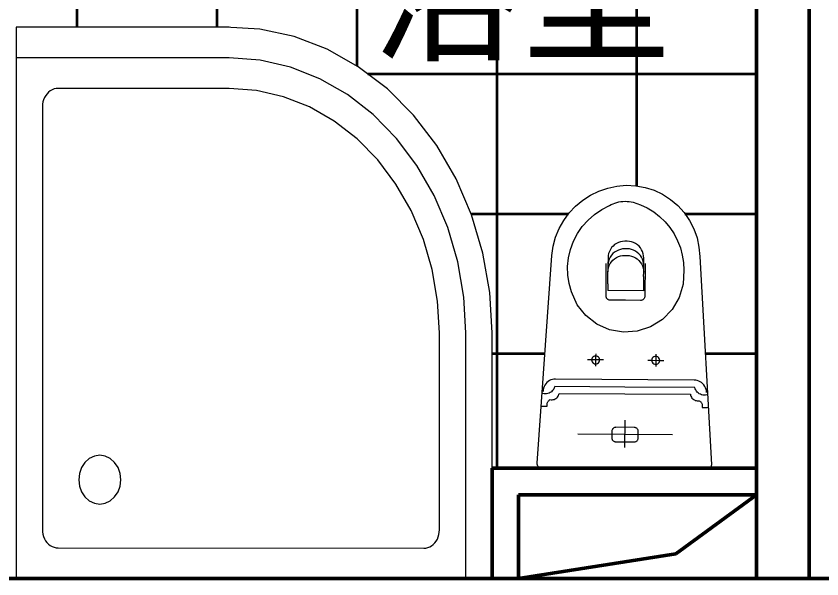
# Model space of a CAD drawing. Header units: centimetres. Extents: x 3695 to 5327, y 1631 to 2449.
# Drawn here: x 4207.7 to 4390.6, y 1789.3 to 1917 of the extents above; entities that cross this region are included whole.
import ezdxf

# ---------------------------------------------------------------- set-up
doc = ezdxf.new("R2010")
doc.units = ezdxf.units.CM
for name, color, linetype, lineweight in [('傢俱', 7, 'Continuous', 15), ('填充線', 7, 'Continuous', 35), ('文字', 7, 'Continuous', 15), ('牆', 7, 'Continuous', 50)]:
    doc.layers.add(name, color=color, linetype=linetype, lineweight=lineweight)
doc.styles.add('文5', font='', dxfattribs={"height": 5})
doc.styles.get('文5').set_extended_font_data('PMingLiU')

# ---------------------------------------------------------------- blocks, each defined once
blk = doc.blocks.new('浴缸')
for p, q in [((-69.13, 59.72), (-69.23, -59.72)), ((69.21, 59.7), (-69.13, 59.72)), ((61.54, 6.25), (61.54, 59.72)), ((69.21, 6.25), (69.21, 59.7)), ((-59.16, 52.59), (-59.66, 52.3)), ((-58.62, 52.82), (-59.16, 52.59)), ((-58.05, 52.99), (-58.62, 52.82)), ((-57.46, 53.09), (-58.05, 52.99)), ((-56.86, 53.12), (-57.46, 53.09)), ((49.26, 53.11), (-56.86, 53.12)), ((49.86, 53.07), (49.26, 53.11)), ((50.45, 52.97), (49.86, 53.07)), ((51.02, 52.81), (50.45, 52.97)), ((51.56, 52.58), (51.02, 52.81)), ((52.06, 52.29), (51.56, 52.58)), ((-61.12, 50.68), (-61.31, 50.19)), ((-60.85, 51.14), (-61.12, 50.68)), ((-60.51, 51.57), (-60.85, 51.14)), ((-60.12, 51.96), (-60.51, 51.57)), ((-59.66, 52.3), (-60.12, 51.96)), ((52.52, 51.95), (52.06, 52.29)), ((52.91, 51.56), (52.52, 51.95)), ((53.25, 51.13), (52.91, 51.56)), ((53.51, 50.66), (53.25, 51.13)), ((53.71, 50.17), (53.51, 50.66)), ((-61.47, 49.17), (-61.54, -42.57)), ((-61.43, 49.68), (-61.47, 49.17)), ((-61.31, 50.19), (-61.43, 49.68)), ((53.83, 49.67), (53.71, 50.17)), ((53.86, 49.15), (53.83, 49.67)), ((53.86, 6.25), (53.86, 49.15)), ((-47.41, 43.29), (-48.68, 42.45)), ((-45.93, 43.81), (-47.41, 43.29)), ((-44.34, 43.99), (-45.93, 43.81)), ((-42.75, 43.81), (-44.34, 43.99)), ((-41.27, 43.29), (-42.75, 43.81)), ((-40, 42.45), (-41.27, 43.29)), ((-49.66, 41.35), (-50.27, 40.08)), ((-48.68, 42.45), (-49.66, 41.35)), ((-39.03, 41.35), (-40, 42.45)), ((-38.41, 40.08), (-39.03, 41.35)), ((-50.27, 40.08), (-50.48, 38.71)), ((-50.48, 38.71), (-50.27, 37.35)), ((-38.21, 38.71), (-38.41, 40.08)), ((-38.41, 37.35), (-38.21, 38.71)), ((-50.27, 37.35), (-49.66, 36.08)), ((-39.03, 36.08), (-38.41, 37.35)), ((-49.66, 36.08), (-48.68, 34.98)), ((-48.68, 34.98), (-47.41, 34.14)), ((-41.27, 34.14), (-40, 34.98)), ((-40, 34.98), (-39.03, 36.08)), ((-47.41, 34.14), (-45.93, 33.62)), ((-45.93, 33.62), (-44.34, 33.44)), ((-44.34, 33.44), (-42.75, 33.62)), ((-42.75, 33.62), (-41.27, 34.14)), ((53.34, -0.64), (53.86, 6.25)), ((60.95, -1.5), (61.54, 6.25)), ((68.7, -1.48), (69.23, 7.22)), ((51.77, -7.41), (53.34, -0.64)), ((59.18, -9.12), (60.95, -1.5)), ((66.85, -10.04), (68.7, -1.48)), ((49.19, -13.95), (51.77, -7.41)), ((56.28, -16.47), (59.18, -9.12)), ((63.7, -18.32), (66.85, -10.04)), ((45.64, -20.14), (49.19, -13.95)), ((52.29, -23.44), (56.28, -16.47)), ((41.18, -25.88), (45.64, -20.14)), ((59.31, -26.17), (63.7, -18.32)), ((47.27, -29.89), (52.29, -23.44)), ((35.89, -31.07), (41.18, -25.88)), ((53.76, -33.46), (59.31, -26.17)), ((41.31, -35.73), (47.27, -29.89)), ((29.85, -35.62), (35.89, -31.07)), ((47.14, -40.05), (53.76, -33.46)), ((23.18, -39.46), (29.85, -35.62)), ((34.52, -40.85), (41.31, -35.73)), ((15.98, -42.51), (23.18, -39.46)), ((39.57, -45.84), (47.14, -40.05)), ((27.01, -45.17), (34.52, -40.85)), ((-61.54, -42.57), (-61.5, -43.08)), ((-61.5, -43.08), (-61.39, -43.59)), ((-61.39, -43.59), (-61.19, -44.08)), ((-61.19, -44.08), (-60.93, -44.55)), ((8.38, -44.73), (15.98, -42.51)), ((-60.93, -44.55), (-60.59, -44.98)), ((-60.59, -44.98), (-60.19, -45.37)), ((-60.19, -45.37), (-59.74, -45.71)), ((-59.74, -45.71), (-59.24, -46)), ((-59.24, -46), (-58.7, -46.22)), ((-58.7, -46.22), (-58.13, -46.39)), ((-58.13, -46.39), (-57.54, -46.49)), ((-57.54, -46.49), (-56.94, -46.53)), ((-7.51, -46.53), (0.5, -46.07)), ((0.5, -46.07), (8.38, -44.73)), ((18.91, -48.6), (27.01, -45.17)), ((31.18, -50.72), (39.57, -45.84)), ((-56.94, -46.53), (-7.51, -46.53)), ((10.36, -51.1), (18.91, -48.6)), ((1.5, -52.61), (10.36, -51.1)), ((22.11, -54.6), (31.18, -50.72)), ((-69.13, -53.12), (-7.51, -53.12)), ((-7.51, -53.12), (1.5, -52.61)), ((12.53, -57.43), (22.11, -54.6)), ((2.6, -59.14), (12.53, -57.43)), ((-69.23, -59.72), (-7.51, -59.72)), ((-7.51, -59.72), (2.6, -59.14))]:
    blk.add_line(p, q)
blk = doc.blocks.new('馬桶')
for p, q in [((-37.78, 22.15), (-37.77, 22.3)), ((-37.78, 0), (-37.78, 22.15)), ((-37.77, 22.3), (-37.74, 22.45)), ((-37.74, 22.45), (-37.69, 22.59)), ((-37.69, 22.59), (-37.62, 22.73)), ((-37.62, 22.73), (-37.53, 22.85)), ((-37.53, 22.85), (-37.43, 22.96)), ((-37.43, 22.96), (-37.31, 23.06)), ((-37.31, 23.06), (-37.18, 23.14)), ((-37.18, 23.14), (-37.04, 23.2)), ((-37.04, 23.2), (-36.9, 23.24)), ((-36.9, 23.24), (-36.75, 23.26)), ((-36.75, 23.26), (-36.6, 23.26)), ((-36.6, 23.26), (18.91, 19.74)), ((-21.37, 22.15), (-21.37, 20.67)), ((-18.09, 21.19), (-18.07, 21.54)), ((-18.07, 21.54), (-18, 21.88)), ((-16.97, 21.79), (-17.41, 21.82)), ((-16.55, 21.7), (-16.97, 21.79)), ((-16.13, 21.56), (-16.55, 21.7)), ((-15.74, 21.37), (-16.13, 21.56)), ((-21.37, 20.67), (-21.2, 20.7)), ((-21.2, 20.7), (-21.02, 20.72)), ((-21.02, 20.72), (-20.85, 20.71)), ((-20.85, 20.71), (-20.68, 20.69)), ((-20.68, 20.69), (-20.51, 20.65)), ((-20.51, 20.65), (-20.35, 20.59)), ((-20.35, 20.59), (-20.19, 20.52)), ((-20.19, 20.52), (-20.05, 20.42)), ((-20.05, 20.42), (-19.91, 20.32)), ((-19.91, 20.32), (-19.79, 20.19)), ((-19.79, 20.19), (-19.68, 20.06)), ((-19.68, 20.06), (-19.58, 19.91)), ((-19.58, 19.91), (-19.62, 19.64)), ((-19.62, 19.64), (-19.62, 19.37)), ((-19.62, 19.37), (-19.58, 19.1)), ((-18.06, 20.85), (-18.09, 21.19)), ((-17.99, 20.51), (-18.06, 20.85)), ((-17.87, 20.19), (-17.99, 20.51)), ((-17.71, 19.89), (-17.87, 20.19)), ((-17.51, 19.6), (-17.71, 19.89)), ((-17.27, 19.35), (-17.51, 19.6)), ((-15.38, 21.13), (-15.74, 21.37)), ((-15.05, 20.84), (-15.38, 21.13)), ((-14.76, 20.51), (-15.05, 20.84)), ((-14.52, 20.15), (-14.76, 20.51)), ((-14.33, 19.76), (-14.52, 20.15)), ((-14.19, 19.35), (-14.33, 19.76)), ((18.91, 19.74), (21.38, 19.4)), ((21.38, 19.4), (23.79, 18.76)), ((-19.58, 19.1), (-19.5, 18.84)), ((-19.5, 18.84), (-19.39, 18.59)), ((-19.39, 18.59), (-19.25, 18.35)), ((-19.25, 18.35), (-19.08, 18.14)), ((-19.08, 18.14), (-18.88, 17.96)), ((-18.88, 17.96), (-18.66, 17.8)), ((-18.66, 17.8), (-18.41, 17.67)), ((-18.41, 17.67), (-18.16, 17.58)), ((-18.16, 17.58), (-17.89, 17.53)), ((-17.89, 17.53), (-17.89, 0)), ((-17.01, 19.14), (-17.27, 19.35)), ((-16.71, 18.95), (-17.01, 19.14)), ((-16.4, 18.82), (-16.71, 18.95)), ((-16.07, 18.72), (-16.4, 18.82)), ((-16.07, 0), (-16.07, 18.72)), ((-14.1, 18.92), (-14.19, 19.35)), ((-14.07, 18.48), (-14.1, 18.92)), ((-14.07, -18.48), (-14.07, 18.48)), ((23.79, 18.76), (26.1, 17.84)), ((26.1, 17.84), (28.28, 16.64)), ((9.19, 14.44), (11.41, 15.08)), ((11.41, 15.08), (13.69, 15.43)), ((13.69, 15.43), (16, 15.5)), ((16, 15.5), (18.29, 15.28)), ((18.29, 15.28), (20.55, 14.77)), ((28.28, 16.64), (30.3, 15.18)), ((30.3, 15.18), (32.13, 13.49)), ((5.81, 12.88), (9.19, 14.44)), ((20.55, 14.77), (22.72, 13.99)), ((22.72, 13.99), (24.78, 12.95)), ((24.78, 12.95), (26.69, 11.66)), ((32.13, 13.49), (33.73, 11.58)), ((-28.65, 12.45), (-28.65, -12.84)), ((2.91, 10.54), (5.81, 12.88)), ((26.69, 11.66), (28.43, 10.14)), ((33.73, 11.58), (35.1, 9.5)), ((-9.42, 8.76), (-9.64, 8.59)), ((-9.16, 8.86), (-9.42, 8.76)), ((-8.89, 8.9), (-9.16, 8.86)), ((-8.89, 8.9), (-8.89, 9.98)), ((-8.62, 8.86), (-8.89, 8.9)), ((-8.89, 6.78), (-8.89, 8.9)), ((-8.36, 8.76), (-8.62, 8.86)), ((-8.14, 8.59), (-8.36, 8.76)), ((0.65, 7.58), (2.91, 10.54)), ((28.43, 10.14), (29.96, 8.41)), ((35.1, 9.5), (36.2, 7.27)), ((-9.95, 7.84), (-10.52, 7.84)), ((-9.91, 8.11), (-9.95, 7.84)), ((-9.95, 7.84), (-9.91, 7.56)), ((-7.83, 7.84), (-9.95, 7.84)), ((-9.81, 8.37), (-9.91, 8.11)), ((-9.91, 7.56), (-9.81, 7.31)), ((-9.64, 8.59), (-9.81, 8.37)), ((-9.81, 7.31), (-9.64, 7.09)), ((-9.64, 7.09), (-9.42, 6.92)), ((-9.42, 6.92), (-9.16, 6.82)), ((-9.16, 6.82), (-8.89, 6.78)), ((-8.89, 6.78), (-8.62, 6.82)), ((-8.89, 5.77), (-8.89, 6.78)), ((-8.62, 6.82), (-8.36, 6.92)), ((-8.36, 6.92), (-8.14, 7.09)), ((-7.97, 8.37), (-8.14, 8.59)), ((-8.14, 7.09), (-7.97, 7.31)), ((-7.87, 8.11), (-7.97, 8.37)), ((-7.97, 7.31), (-7.87, 7.56)), ((-7.83, 7.84), (-7.87, 8.11)), ((-7.87, 7.56), (-7.83, 7.84)), ((-7.24, 7.84), (-7.83, 7.84)), ((-0.82, 4.16), (0.65, 7.58)), ((29.96, 8.41), (31.27, 6.51)), ((31.27, 6.51), (32.33, 4.46)), ((36.2, 7.27), (37.02, 4.91)), ((7.08, 4.2), (7.11, 4.34)), ((7.11, 4.34), (7.16, 4.48)), ((7.16, 4.48), (7.22, 4.61)), ((7.22, 4.61), (7.3, 4.73)), ((7.3, 4.73), (7.4, 4.84)), ((7.4, 4.84), (7.51, 4.94)), ((7.51, 4.94), (7.63, 5.02)), ((7.63, 5.02), (7.76, 5.08)), ((7.76, 5.08), (7.89, 5.13)), ((7.89, 5.13), (8.04, 5.16)), ((8.04, 5.16), (8.18, 5.17)), ((8.18, 5.17), (16.9, 5.17)), ((9.65, -4.82), (9.65, 4.72)), ((11.4, 4.72), (9.65, 4.72)), ((11.4, 4.72), (13.43, 4.72)), ((13.43, 4.72), (13.51, 4.72)), ((13.51, 4.72), (14.62, 4.72)), ((14.62, 4.72), (15.2, 4.68)), ((16.37, 4.72), (14.62, 4.72)), ((15.2, 4.68), (15.77, 4.57)), ((15.77, 4.57), (16.32, 4.38)), ((16.32, 4.38), (16.84, 4.12)), ((18.4, 4.72), (16.37, 4.72)), ((16.95, 4.68), (16.37, 4.72)), ((17.52, 4.57), (16.95, 4.68)), ((18.07, 4.38), (17.52, 4.57)), ((18.59, 4.12), (18.07, 4.38)), ((18.98, 4.68), (18.4, 4.72)), ((19.55, 4.57), (18.98, 4.68)), ((20.1, 4.38), (19.55, 4.57)), ((20.62, 4.12), (20.1, 4.38)), ((32.33, 4.46), (32.6, 3.98)), ((37.02, 4.91), (37.55, 2.48)), ((-30.7, 2.43), (-30.71, 2.28)), ((-30.71, 2.28), (-30.71, -2.58)), ((-30.67, 2.57), (-30.7, 2.43)), ((-30.63, 2.71), (-30.67, 2.57)), ((-30.56, 2.84), (-30.63, 2.71)), ((-30.48, 2.96), (-30.56, 2.84)), ((-30.39, 3.07), (-30.48, 2.96)), ((-30.28, 3.16), (-30.39, 3.07)), ((-30.16, 3.24), (-30.28, 3.16)), ((-30.03, 3.31), (-30.16, 3.24)), ((-29.89, 3.35), (-30.03, 3.31)), ((-29.75, 3.38), (-29.89, 3.35)), ((-29.6, 3.39), (-29.75, 3.38)), ((-27.96, 3.39), (-29.6, 3.39)), ((-27.82, 3.38), (-27.96, 3.39)), ((-27.68, 3.35), (-27.82, 3.38)), ((-27.54, 3.31), (-27.68, 3.35)), ((-27.41, 3.24), (-27.54, 3.31)), ((-27.29, 3.16), (-27.41, 3.24)), ((-27.18, 3.07), (-27.29, 3.16)), ((-27.08, 2.96), (-27.18, 3.07)), ((-27, 2.84), (-27.08, 2.96)), ((-26.94, 2.71), (-27, 2.84)), ((-26.89, 2.57), (-26.94, 2.71)), ((-26.86, 2.43), (-26.89, 2.57)), ((-26.85, 2.28), (-26.86, 2.43)), ((-26.85, -2.58), (-26.85, 2.28)), ((-1.43, 0.48), (-0.82, 4.16)), ((7.07, 4.06), (7.08, 4.2)), ((7.07, 0), (7.07, 4.06)), ((16.84, 4.12), (17.32, 3.8)), ((17.32, 3.8), (17.76, 3.42)), ((17.76, 3.42), (18.14, 2.98)), ((18.14, 2.98), (18.47, 2.5)), ((18.47, 2.5), (18.72, 1.97)), ((19.08, 3.8), (18.59, 4.12)), ((19.51, 3.42), (19.08, 3.8)), ((19.9, 2.98), (19.51, 3.42)), ((20.22, 2.5), (19.9, 2.98)), ((20.48, 1.97), (20.22, 2.5)), ((21.11, 3.8), (20.62, 4.12)), ((21.54, 3.42), (21.11, 3.8)), ((21.93, 2.98), (21.54, 3.42)), ((22.25, 2.5), (21.93, 2.98)), ((22.51, 1.97), (22.25, 2.5)), ((32.6, 3.98), (32.83, 3.49)), ((32.83, 3.49), (33.03, 2.98)), ((33.03, 2.98), (33.2, 2.46)), ((33.2, 2.46), (33.33, 1.92)), ((37.55, 2.48), (37.78, 0)), ((-1.14, -3.23), (-1.43, 0.48)), ((18.72, 1.97), (18.91, 1.42)), ((18.91, 1.42), (19.02, 0.85)), ((19.02, 0.85), (19.06, 0.27)), ((19.06, 0.27), (19.06, -0.37)), ((20.66, 1.42), (20.48, 1.97)), ((20.78, 0.85), (20.66, 1.42)), ((20.81, 0.27), (20.78, 0.85)), ((20.81, -0.37), (20.81, 0.27)), ((22.69, 1.42), (22.51, 1.97)), ((22.81, 0.85), (22.69, 1.42)), ((22.84, 0.27), (22.81, 0.85)), ((22.84, -0.37), (22.84, 0.27)), ((33.33, 1.92), (33.43, 1.38)), ((33.43, 1.38), (33.49, 0.84)), ((33.49, 0.84), (33.51, 0.29)), ((33.51, 0.29), (33.5, -0.26)), ((-37.78, -22.15), (-37.78, 0)), ((-32.26, -0.15), (-24.94, -0.15)), ((-17.89, 0), (-17.89, -17.53)), ((-16.07, -18.72), (-16.07, 0)), ((7.07, -4.06), (7.07, 0)), ((18.72, -2.07), (18.47, -2.6)), ((18.91, -1.52), (18.72, -2.07)), ((19.02, -0.95), (18.91, -1.52)), ((19.06, -0.37), (19.02, -0.95)), ((20.22, -2.6), (20.48, -2.07)), ((20.48, -2.07), (20.66, -1.52)), ((20.66, -1.52), (20.78, -0.95)), ((20.78, -0.95), (20.81, -0.37)), ((22.25, -2.6), (22.51, -2.07)), ((22.51, -2.07), (22.69, -1.52)), ((22.69, -1.52), (22.81, -0.95)), ((22.81, -0.95), (22.84, -0.37)), ((33.25, -1.88), (32.61, -3.8)), ((33.37, -1.35), (33.25, -1.88)), ((33.45, -0.81), (33.37, -1.35)), ((33.5, -0.26), (33.45, -0.81)), ((37.78, 0), (37.68, -2.53)), ((-30.71, -2.58), (-30.7, -2.73)), ((-30.7, -2.73), (-30.67, -2.87)), ((-30.67, -2.87), (-30.63, -3.01)), ((-30.63, -3.01), (-30.56, -3.14)), ((-30.56, -3.14), (-30.48, -3.26)), ((-30.48, -3.26), (-30.39, -3.37)), ((-30.39, -3.37), (-30.28, -3.46)), ((-30.28, -3.46), (-30.16, -3.54)), ((-30.16, -3.54), (-30.03, -3.61)), ((-30.03, -3.61), (-29.89, -3.66)), ((-29.89, -3.66), (-29.75, -3.68)), ((-29.75, -3.68), (-29.6, -3.69)), ((-29.6, -3.69), (-27.96, -3.69)), ((-27.96, -3.69), (-27.82, -3.68)), ((-27.82, -3.68), (-27.68, -3.66)), ((-27.68, -3.66), (-27.54, -3.61)), ((-27.54, -3.61), (-27.41, -3.54)), ((-27.41, -3.54), (-27.29, -3.46)), ((-27.29, -3.46), (-27.18, -3.37)), ((-27.18, -3.37), (-27.08, -3.26)), ((-27.08, -3.26), (-27, -3.14)), ((-27, -3.14), (-26.94, -3.01)), ((-26.94, -3.01), (-26.89, -2.87)), ((-26.89, -2.87), (-26.86, -2.73)), ((-26.86, -2.73), (-26.85, -2.58)), ((0.03, -6.76), (-1.14, -3.23)), ((7.08, -4.2), (7.07, -4.06)), ((7.11, -4.34), (7.08, -4.2)), ((16.84, -4.22), (16.32, -4.48)), ((17.32, -3.9), (16.84, -4.22)), ((17.76, -3.52), (17.32, -3.9)), ((18.14, -3.08), (17.76, -3.52)), ((18.07, -4.48), (18.59, -4.22)), ((18.47, -2.6), (18.14, -3.08)), ((18.59, -4.22), (19.08, -3.9)), ((19.08, -3.9), (19.51, -3.52)), ((19.51, -3.52), (19.9, -3.08)), ((19.9, -3.08), (20.22, -2.6)), ((20.1, -4.48), (20.62, -4.22)), ((20.62, -4.22), (21.11, -3.9)), ((21.11, -3.9), (21.54, -3.52)), ((21.54, -3.52), (21.93, -3.08)), ((21.93, -3.08), (22.25, -2.6)), ((32.61, -3.8), (31.76, -5.64)), ((37.68, -2.53), (37.25, -5.02)), ((-8.89, -6.14), (-8.89, -7.15)), ((7.16, -4.48), (7.11, -4.34)), ((7.22, -4.61), (7.16, -4.48)), ((7.3, -4.73), (7.22, -4.61)), ((7.4, -4.84), (7.3, -4.73)), ((7.51, -4.94), (7.4, -4.84)), ((7.63, -5.02), (7.51, -4.94)), ((7.76, -5.08), (7.63, -5.02)), ((7.89, -5.13), (7.76, -5.08)), ((8.04, -5.16), (7.89, -5.13)), ((8.18, -5.17), (8.04, -5.16)), ((16.9, -5.17), (8.18, -5.17)), ((11.4, -4.82), (9.65, -4.82)), ((13.43, -4.82), (11.4, -4.82)), ((13.43, -4.82), (14.62, -4.82)), ((15.2, -4.78), (14.62, -4.82)), ((14.62, -4.82), (16.37, -4.82)), ((15.77, -4.67), (15.2, -4.78)), ((16.32, -4.48), (15.77, -4.67)), ((16.37, -4.82), (16.95, -4.78)), ((16.37, -4.82), (18.4, -4.82)), ((16.95, -4.78), (17.52, -4.67)), ((17.52, -4.67), (18.07, -4.48)), ((18.4, -4.82), (18.98, -4.78)), ((18.98, -4.78), (19.55, -4.67)), ((19.55, -4.67), (20.1, -4.48)), ((31.76, -5.64), (30.72, -7.37)), ((37.25, -5.02), (36.5, -7.43)), ((-9.95, -8.21), (-10.52, -8.21)), ((-9.91, -7.93), (-9.95, -8.21)), ((-9.95, -8.21), (-9.91, -8.48)), ((-7.83, -8.21), (-9.95, -8.21)), ((-9.81, -7.68), (-9.91, -7.93)), ((-9.91, -8.48), (-9.81, -8.74)), ((-9.64, -7.46), (-9.81, -7.68)), ((-9.42, -7.29), (-9.64, -7.46)), ((-9.16, -7.19), (-9.42, -7.29)), ((-8.89, -7.15), (-9.16, -7.19)), ((-8.89, -7.15), (-8.89, -9.27)), ((-8.62, -7.19), (-8.89, -7.15)), ((-8.36, -7.29), (-8.62, -7.19)), ((-8.14, -7.46), (-8.36, -7.29)), ((-7.97, -7.68), (-8.14, -7.46)), ((-7.87, -7.93), (-7.97, -7.68)), ((-7.97, -8.74), (-7.87, -8.48)), ((-7.83, -8.21), (-7.87, -7.93)), ((-7.87, -8.48), (-7.83, -8.21)), ((-7.24, -8.21), (-7.83, -8.21)), ((2.02, -9.91), (0.03, -6.76)), ((30.72, -7.37), (29.5, -8.98)), ((36.5, -7.43), (35.44, -9.73)), ((-9.81, -8.74), (-9.64, -8.96)), ((-9.64, -8.96), (-9.42, -9.13)), ((-9.42, -9.13), (-9.16, -9.23)), ((-9.16, -9.23), (-8.89, -9.27)), ((-8.89, -9.27), (-8.62, -9.23)), ((-8.89, -9.27), (-8.89, -10.35)), ((-8.62, -9.23), (-8.36, -9.13)), ((-8.36, -9.13), (-8.14, -8.96)), ((-8.14, -8.96), (-7.97, -8.74)), ((4.71, -12.49), (2.02, -9.91)), ((28.1, -10.45), (26.56, -11.75)), ((29.5, -8.98), (28.1, -10.45)), ((35.44, -9.73), (34.08, -11.87)), ((7.94, -14.35), (4.71, -12.49)), ((24.88, -12.88), (23.09, -13.83)), ((26.56, -11.75), (24.88, -12.88)), ((34.08, -11.87), (32.46, -13.8)), ((11.52, -15.37), (7.94, -14.35)), ((21.21, -14.57), (19.26, -15.1)), ((23.09, -13.83), (21.21, -14.57)), ((32.46, -13.8), (30.6, -15.51)), ((15.24, -15.51), (11.52, -15.37)), ((17.26, -15.41), (15.24, -15.51)), ((19.26, -15.1), (17.26, -15.41)), ((28.52, -16.96), (26.28, -18.13)), ((30.6, -15.51), (28.52, -16.96)), ((-19.58, -19.1), (-19.62, -19.37)), ((-19.5, -18.84), (-19.58, -19.1)), ((-19.39, -18.59), (-19.5, -18.84)), ((-19.25, -18.35), (-19.39, -18.59)), ((-19.08, -18.14), (-19.25, -18.35)), ((-18.88, -17.96), (-19.08, -18.14)), ((-18.66, -17.8), (-18.88, -17.96)), ((-18.41, -17.67), (-18.66, -17.8)), ((-18.16, -17.58), (-18.41, -17.67)), ((-17.89, -17.53), (-18.16, -17.58)), ((-17.51, -19.6), (-17.27, -19.35)), ((-17.27, -19.35), (-17.01, -19.14)), ((-17.01, -19.14), (-16.71, -18.95)), ((-16.71, -18.95), (-16.4, -18.82)), ((-16.4, -18.82), (-16.07, -18.72)), ((-14.33, -19.76), (-14.19, -19.35)), ((-14.19, -19.35), (-14.1, -18.92)), ((-14.1, -18.92), (-14.07, -18.48)), ((23.9, -18.99), (21.43, -19.53)), ((26.28, -18.13), (23.9, -18.99)), ((18.91, -19.74), (-36.6, -23.26)), ((-21.2, -20.7), (-21.37, -20.67)), ((-21.37, -20.67), (-21.37, -22.15)), ((-21.02, -20.72), (-21.2, -20.7)), ((-20.85, -20.71), (-21.02, -20.72)), ((-20.68, -20.69), (-20.85, -20.71)), ((-20.51, -20.65), (-20.68, -20.69)), ((-20.35, -20.59), (-20.51, -20.65)), ((-20.19, -20.52), (-20.35, -20.59)), ((-20.05, -20.42), (-20.19, -20.52)), ((-19.91, -20.32), (-20.05, -20.42)), ((-19.79, -20.19), (-19.91, -20.32)), ((-19.68, -20.06), (-19.79, -20.19)), ((-19.58, -19.91), (-19.68, -20.06)), ((-19.62, -19.37), (-19.62, -19.64)), ((-19.62, -19.64), (-19.58, -19.91)), ((-18.09, -21.19), (-18.06, -20.85)), ((-18.07, -21.54), (-18.09, -21.19)), ((-18.06, -20.85), (-17.99, -20.51)), ((-17.99, -20.51), (-17.87, -20.19)), ((-17.87, -20.19), (-17.71, -19.89)), ((-17.71, -19.89), (-17.51, -19.6)), ((-16.13, -21.56), (-15.74, -21.37)), ((-15.74, -21.37), (-15.38, -21.13)), ((-15.38, -21.13), (-15.05, -20.84)), ((-15.05, -20.84), (-14.76, -20.51)), ((-14.76, -20.51), (-14.52, -20.15)), ((-14.52, -20.15), (-14.33, -19.76)), ((21.43, -19.53), (18.91, -19.74)), ((-37.77, -22.3), (-37.78, -22.15)), ((-37.74, -22.45), (-37.77, -22.3)), ((-37.69, -22.59), (-37.74, -22.45)), ((-37.62, -22.73), (-37.69, -22.59)), ((-37.53, -22.85), (-37.62, -22.73)), ((-37.43, -22.96), (-37.53, -22.85)), ((-37.31, -23.06), (-37.43, -22.96)), ((-37.18, -23.14), (-37.31, -23.06)), ((-37.04, -23.2), (-37.18, -23.14)), ((-36.9, -23.24), (-37.04, -23.2)), ((-36.75, -23.26), (-36.9, -23.24)), ((-36.6, -23.26), (-36.75, -23.26)), ((-18, -21.88), (-18.07, -21.54)), ((-17.41, -21.82), (-16.97, -21.79)), ((-16.97, -21.79), (-16.55, -21.7)), ((-16.55, -21.7), (-16.13, -21.56))]:
    blk.add_line(p, q)

msp = doc.modelspace()

# ---------------------------------------------------------------- hatches: boundary and pattern name
at = {"layer": '填充線'}
h = msp.add_hatch(dxfattribs=at)
h.set_pattern_fill('NET', color=256, scale=10)
h.set_pattern_definition([(0, (3173.863, 1395.858), (0, 31.75), []), (90, (3173.863, 1395.858), (-31.75, 2e-15), [])])
h.paths.add_polyline_path([(4195.74, 2017.36), (4128.74, 2017.36), (3988.74, 2017.36), (3988.74, 2005.36), (3978.74, 2005.36), (3978.74, 1955.36), (3838.74, 1955.36), (3838.74, 1939.36), (3814.74, 1939.36), (3814.44, 1859.36), (3838.74, 1859.36), (3838.74, 1849.36), (3873.74, 1849.36), (4195.74, 1849.36)])
h.paths.add_polyline_path([(4128.86, 1933.4), (4128.83, 1933.43), (4128.42, 1932.99)], flags=0)
h.paths.add_polyline_path([(4127.98, 1947.82), (4127.98, 1988.78), (4128.92, 1989.6), (4132.98, 1989.6), (4132.98, 1933.43), (4132.98, 1911.85), (4128.83, 1911.85), (4127.98, 1912.76), (4127.98, 1919.04), (4127.98, 1930), (4127.98, 1931.93), (4128.01, 1932.72), (4128.94, 1933.38), (4127.98, 1934.28), (4127.98, 1936.86)], flags=16)
h.paths.add_polyline_path([(4128.99, 1946.35), (4129.64, 1944.69), (4129.94, 1942.93), (4129.88, 1941.15), (4129.46, 1939.42), (4128.7, 1937.81), (4128.34, 1937.33), (4128.66, 1937.83), (4128.95, 1938.35), (4129.21, 1938.88), (4129.42, 1939.43), (4129.6, 1940), (4129.74, 1940.57), (4129.84, 1941.16), (4129.9, 1941.75), (4129.92, 1942.34), (4129.9, 1942.93), (4129.84, 1943.52), (4129.74, 1944.1), (4129.6, 1944.68), (4129.42, 1945.24), (4129.21, 1945.8), (4128.95, 1946.33), (4128.52, 1947.11), (4128.34, 1947.34)], flags=0)
h.paths.add_polyline_path([(4128.24, 1934.09), (4128.29, 1934.01), (4128.76, 1933.45), (4129.38, 1933.43), (4128.6, 1933.51)], flags=0)
h.paths.add_polyline_path([(4127.99, 1934.83), (4128.06, 1934.1), (4128.57, 1933.74), (4128.01, 1934.2)], flags=0)
h.paths.add_polyline_path([(4129.48, 1933.43), (4129.38, 1933.43), (4129.29, 1933.42), (4129.19, 1933.4), (4129.1, 1933.38), (4129, 1933.35), (4128.91, 1933.31), (4128.82, 1933.27), (4128.73, 1933.23), (4128.12, 1932.84), (4128.01, 1932.22), (4128.19, 1932.99), (4129.22, 1933.45), (4129.37, 1933.43)], flags=0)
h.paths.add_polyline_path([(4128.99, 1928.53), (4129.64, 1926.87), (4129.94, 1925.11), (4129.88, 1923.33), (4129.46, 1921.6), (4128.7, 1919.99), (4128.34, 1919.51), (4128.66, 1920.01), (4128.95, 1920.53), (4129.21, 1921.06), (4129.42, 1921.61), (4129.6, 1922.18), (4129.74, 1922.75), (4129.84, 1923.34), (4129.9, 1923.93), (4129.92, 1924.52), (4129.9, 1925.11), (4129.84, 1925.7), (4129.74, 1926.28), (4129.6, 1926.86), (4129.42, 1927.42), (4129.21, 1927.98), (4128.95, 1928.51), (4128.52, 1929.29), (4128.34, 1929.53)], flags=0)
h.paths.add_polyline_path([(4128.24, 1912.52), (4128.29, 1912.44), (4128.76, 1911.88), (4129.38, 1911.86), (4128.6, 1911.93)], flags=0)
h.paths.add_polyline_path([(4127.99, 1913.25), (4128.06, 1912.53), (4128.57, 1912.16), (4128.01, 1912.62)], flags=0)
h.paths.add_polyline_path([(4133.98, 1989.6), (4188.04, 1989.6), (4188.04, 1985.62), (4192.36, 1983.12), (4192.36, 1918.33), (4188.04, 1915.83), (4188.04, 1911.85), (4133.98, 1911.85)], flags=16)
h.paths.add_polyline_path([(4128.7, 1989.38), (4128.62, 1989.33), (4128.06, 1988.9), (4128, 1988.31), (4128.13, 1989.06)], flags=0)
h.paths.add_polyline_path([(3825.31, 1939.36), (3825.19, 1939.35), (3825.19, 1939.36)], flags=16)
h.paths.add_polyline_path([(4375.74, 2017.36), (4355.74, 2017.36), (4355.74, 1953.36), (4352.27, 1953.45), (4348.83, 1953.71), (4345.41, 1954.13), (4342.03, 1954.72), (4338.68, 1955.47), (4335.39, 1956.39), (4332.14, 1957.46), (4328.96, 1958.69), (4325.84, 1960.08), (4322.78, 1961.61), (4319.81, 1963.29), (4316.91, 1965.12), (4314.1, 1967.1), (4311.39, 1969.22), (4308.77, 1971.47), (4306.25, 1973.86), (4303.86, 1976.38), (4301.6, 1979), (4299.49, 1981.72), (4297.51, 1984.52), (4295.68, 1987.42), (4294, 1990.4), (4292.46, 1993.45), (4291.08, 1996.57), (4289.85, 1999.76), (4288.78, 2003), (4287.86, 2006.3), (4287.11, 2009.64), (4286.52, 2013.02), (4285.98, 2017.36), (4207.74, 2017.36), (4207.74, 2007.99), (4209.17, 2007.99), (4209.17, 2003.27), (4257.06, 2003.27), (4257.06, 1927.85), (4209.17, 1927.85), (4209.17, 1923.14), (4207.74, 1923.14), (4207.74, 1914.45), (4255.5, 1914.45), (4263.08, 1913.99), (4270.83, 1912.31), (4278.31, 1909.47), (4285.41, 1905.5), (4292, 1900.48), (4297.96, 1894.49), (4303.19, 1887.64), (4307.6, 1880.06), (4311.12, 1871.86), (4313.67, 1863.2), (4315.22, 1854.22), (4315.74, 1845.08), (4315.74, 1814.36), (4326.47, 1814.36), (4325.96, 1815.21), (4329.31, 1862.66), (4329.61, 1864.76), (4330.17, 1866.8), (4330.97, 1868.76), (4332.01, 1870.61), (4333.26, 1872.32), (4334.71, 1873.86), (4336.33, 1875.21), (4338.11, 1876.36), (4340.02, 1877.28), (4342.02, 1877.97), (4344.1, 1878.4), (4346.21, 1878.58), (4348.35, 1878.48), (4350.47, 1878.1), (4352.52, 1877.45), (4354.46, 1876.53), (4356.27, 1875.37), (4357.91, 1873.97), (4359.35, 1872.38), (4360.57, 1870.61), (4361.54, 1868.69), (4362.26, 1866.67), (4362.71, 1864.57), (4362.87, 1862.42), (4365.57, 1814.36), (4375.74, 1814.36)])
h.paths.add_polyline_path([(3943.02, 1872.47), (4034.86, 1872.47), (4034.86, 1924.75), (3943.02, 1924.75)], flags=24)
h.paths.add_polyline_path([(4280.1, 1896.64), (4370.94, 1896.64), (4370.94, 1945.91), (4280.1, 1945.91)], flags=25)

# ---------------------------------------------------------------- linework, layer by layer
at = {"layer": '牆'}
for p, q in [((4387.74, 2029.36), (4387.74, 1789.36)), ((4375.74, 2017.36), (4375.74, 1789.36)), ((4315.74, 1789.36), (4315.74, 1814.36)), ((4315.74, 1814.36), (4375.74, 1814.36)), ((4375.74, 1814.36), (4375.74, 1789.36)), ((4321.74, 1789.36), (4321.74, 1808.36)), ((4321.74, 1808.36), (4375.74, 1808.36)), ((4357.43, 1794.96), (4375.74, 1808.36)), ((4321.74, 1789.36), (4357.43, 1794.96)), ((3838.74, 1789.36), (5014.74, 1789.36)), ((4375.74, 1789.36), (4315.74, 1789.36)), ((4375.74, 1789.36), (4381.74, 1789.36)), ((4387.74, 1789.36), (4381.74, 1789.36))]:
    msp.add_line(p, q, dxfattribs=at)

# ---------------------------------------------------------------- block references
at = {"layer": '傢俱'}
for name, p, xscale, yscale, zscale, rotation in [('浴缸', (4261.74, 1851.87), 0.9042253168028549, 0.9042253168028549, 0.9042253168028549, 90), ('馬桶', (4345.97, 1846.47), 0.8499999999999999, 0.8499999999999999, 0.8499999999999999, 89.58803711712171)]:
    msp.add_blockref(name, p, dxfattribs=dict(at, xscale=xscale, yscale=yscale, zscale=zscale, rotation=rotation))

# ---------------------------------------------------------------- texts
at = {"layer": '文字', "style": '文5'}
msp.add_text('浴室', height=25, dxfattribs=at).set_placement((4288.31, 1909.47))

doc.saveas('drawing.dxf')
